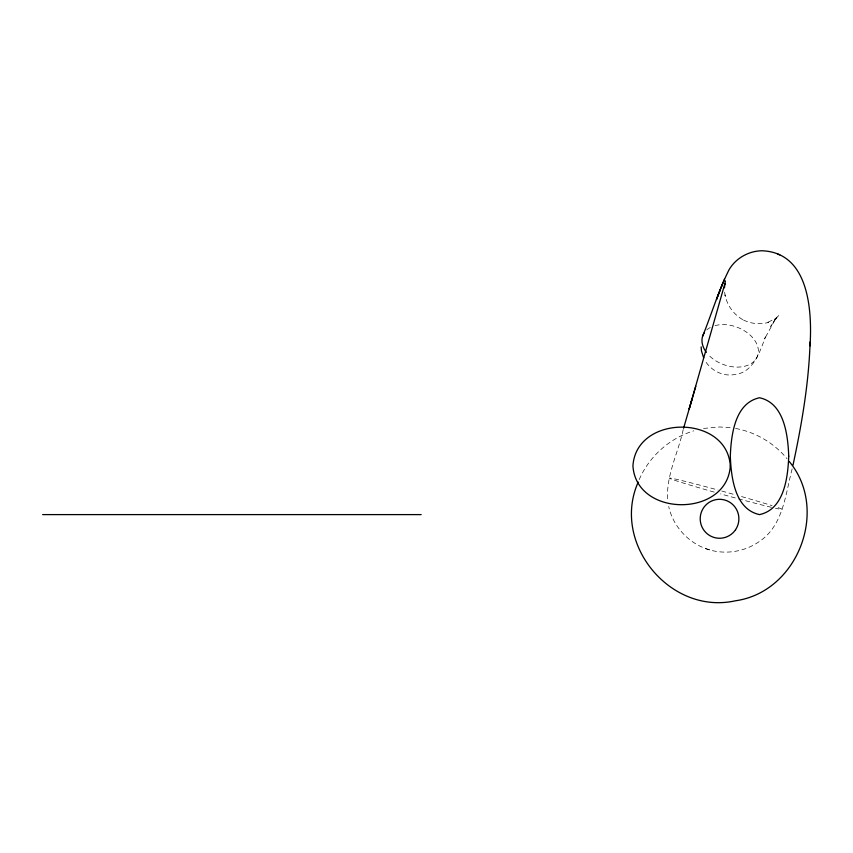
<?xml version="1.0" encoding="UTF-8"?>
<svg xmlns="http://www.w3.org/2000/svg" width="853" height="853" viewBox="0 0 853 853"><rect width="100%" height="100%" fill="white"/><g stroke="black" fill="none" stroke-linecap="round" stroke-linejoin="round"><path stroke-width="0.64" stroke-dasharray="4.26 3.2" d="M792.149 468.905C785.378 494.313 783.363 525.576 759.277 541.548C746.684 550.388 730.605 553.938 715.454 551.251C692.775 547.413 673.539 528.999 668.72 506.49M683.221 429.496C678.188 453.231 665.5 476.219 667.76 500.988M639.174 479.653C649.144 456.472 669.605 438.175 693.756 430.85M772.189 324.076L770.664 326.496L775.889 318.222L764.331 339.377L765.461 336.956C759.682 352.15 753.252 373.028 733.943 374.67C722.747 376.525 711.221 370.607 705.282 361.107M774.279 320.803L778.992 315.397L773.874 319.95L776.582 318.084L766.559 322.903L768.702 322.349C760.119 324.822 750.651 323.82 742.739 319.672L743.741 320.195C733.249 314.661 725.754 303.775 724.613 291.939L725.21 296.066L725.082 295.33M703.554 428.441L719.548 426.969L730.349 427.63M735.531 428.441C755.502 432.13 774.076 442.974 786.978 458.669M705.591 548.564L710.133 550.025M778.192 507.663A58.43 1.535 15.5 0 1 775.484 508.239M771.4 507.3A58.43 1.535 15.5 0 1 720.604 493.908M714.185 492.106A58.43 1.535 15.5 0 1 669.434 478.106A58.43 1.535 15.5 0 1 718.013 490.017M721.787 491.051A58.43 1.535 15.5 0 1 736.16 495.049M741.534 496.574A58.43 1.535 15.5 0 1 772.082 505.648M715.027 325.622A29.215 19.875 20.6 0 1 753.455 338.63A29.215 19.875 20.6 0 1 746.951 365.585A29.215 19.875 20.6 0 1 708.075 354.443M706.764 329.93A29.215 19.875 20.6 0 1 710.464 327.403"/><path stroke-width="1.28" d="M793.002 465.194C801.671 424.602 808.815 383.434 810.115 341.872M810.041 345.913C812.163 310.95 809.241 252.659 762.113 250.761C748.774 250.889 735.67 258.224 728.995 269.857C718.29 291.214 711.487 314.309 702.552 336.423M724.474 287.813L724.922 283.473L689.149 409.088L695.781 386.302M724.666 284.774L725.434 280.893M683.584 428.227L692.06 399.001M720.156 289.967L716.477 299.488L722.534 283.932M638.204 482.084C610.961 543.254 670.298 615.429 735.553 600.768C797.758 591.993 829.489 509.657 789.185 461.452M721.361 286.875L724.496 279.102M42.65 514.604L421.169 514.604M777.979 254.183L779.738 254.876M703.65 357.834L701.454 350.935L701.155 346.883M706.38 352.385A29.215 19.875 20.6 0 1 704.12 333.022M788.737 456.174C787.905 477.222 784.302 509.316 759.522 514.604C734.753 509.316 731.149 477.211 730.307 456.174C731.149 435.147 734.753 403.042 759.522 397.754C784.302 403.042 787.905 435.137 788.737 456.174M730.307 465.919C727.076 517.622 636.178 517.622 632.937 465.919C636.178 414.217 727.076 414.217 730.307 465.919M735.563 529.702A19.48 19.342 -90 0 0 720.924 499.357A19.48 19.342 -90 0 0 702.147 527.293A19.48 19.342 -90 0 0 735.563 529.702"/></g></svg>
